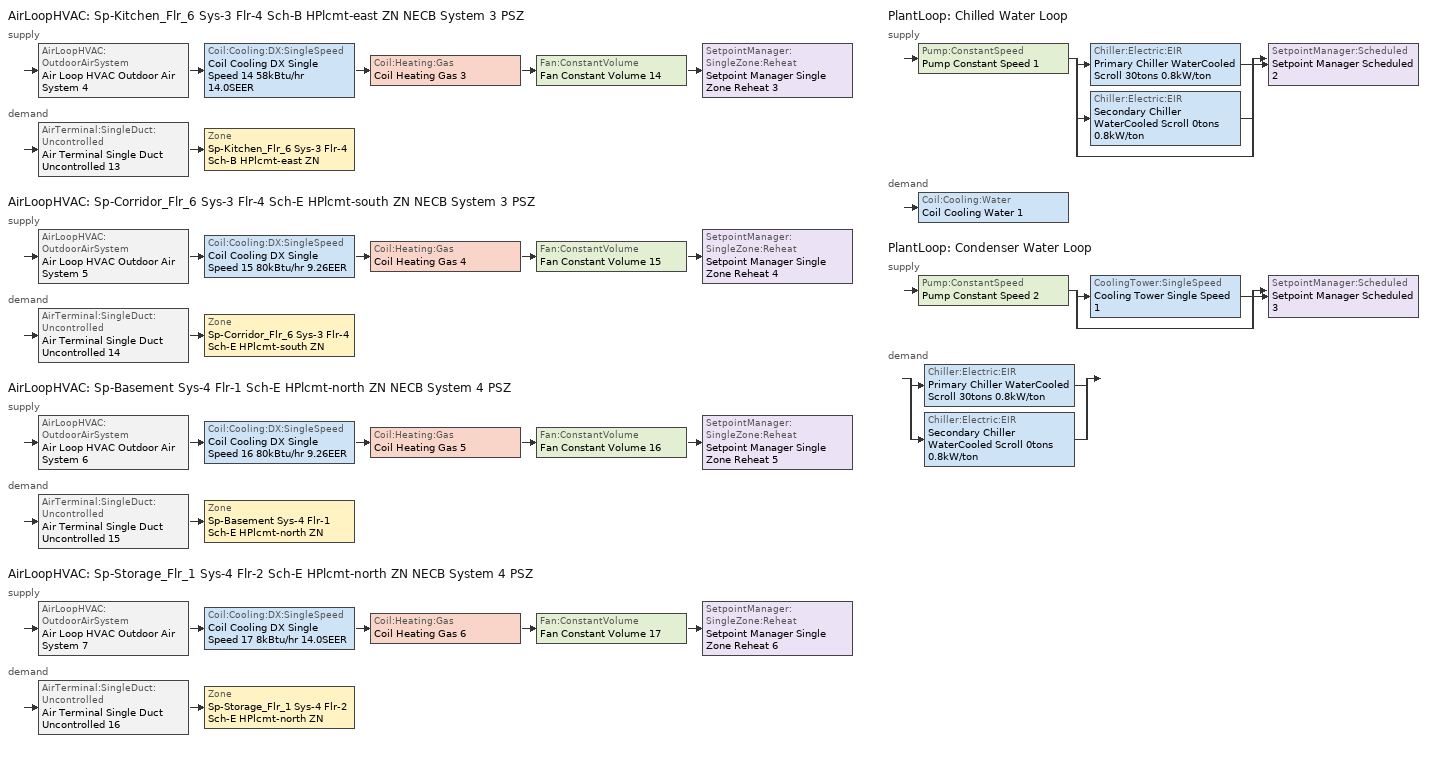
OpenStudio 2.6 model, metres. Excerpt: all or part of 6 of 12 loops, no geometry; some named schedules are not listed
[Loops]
AirLoopHVAC 'Sp-Kitchen_Flr_6 Sys-3 Flr-4 Sch-B HPlcmt-east ZN NECB System 3 PSZ'
 supply: AirLoopHVAC:OutdoorAirSystem 'Air Loop HVAC Outdoor Air System 4' > Coil:Cooling:DX:SingleSpeed 'Coil Cooling DX Single Speed 14 58kBtu/hr 14.0SEER' > Coil:Heating:Gas 'Coil Heating Gas 3' > Fan:ConstantVolume 'Fan Constant Volume 14' > SetpointManager:SingleZone:Reheat 'Setpoint Manager Single Zone Reheat 3'
 demand: AirTerminal:SingleDuct:Uncontrolled 'Air Terminal Single Duct Uncontrolled 13' > Zone 'Sp-Kitchen_Flr_6 Sys-3 Flr-4 Sch-B HPlcmt-east ZN'
AirLoopHVAC 'Sp-Corridor_Flr_6 Sys-3 Flr-4 Sch-E HPlcmt-south ZN NECB System 3 PSZ'
 supply: AirLoopHVAC:OutdoorAirSystem 'Air Loop HVAC Outdoor Air System 5' > Coil:Cooling:DX:SingleSpeed 'Coil Cooling DX Single Speed 15 80kBtu/hr 9.26EER' > Coil:Heating:Gas 'Coil Heating Gas 4' > Fan:ConstantVolume 'Fan Constant Volume 15' > SetpointManager:SingleZone:Reheat 'Setpoint Manager Single Zone Reheat 4'
 demand: AirTerminal:SingleDuct:Uncontrolled 'Air Terminal Single Duct Uncontrolled 14' > Zone 'Sp-Corridor_Flr_6 Sys-3 Flr-4 Sch-E HPlcmt-south ZN'
AirLoopHVAC 'Sp-Basement Sys-4 Flr-1 Sch-E HPlcmt-north ZN NECB System 4 PSZ'
 supply: AirLoopHVAC:OutdoorAirSystem 'Air Loop HVAC Outdoor Air System 6' > Coil:Cooling:DX:SingleSpeed 'Coil Cooling DX Single Speed 16 80kBtu/hr 9.26EER' > Coil:Heating:Gas 'Coil Heating Gas 5' > Fan:ConstantVolume 'Fan Constant Volume 16' > SetpointManager:SingleZone:Reheat 'Setpoint Manager Single Zone Reheat 5'
 demand: AirTerminal:SingleDuct:Uncontrolled 'Air Terminal Single Duct Uncontrolled 15' > Zone 'Sp-Basement Sys-4 Flr-1 Sch-E HPlcmt-north ZN'
AirLoopHVAC 'Sp-Storage_Flr_1 Sys-4 Flr-2 Sch-E HPlcmt-north ZN NECB System 4 PSZ'
 supply: AirLoopHVAC:OutdoorAirSystem 'Air Loop HVAC Outdoor Air System 7' > Coil:Cooling:DX:SingleSpeed 'Coil Cooling DX Single Speed 17 8kBtu/hr 14.0SEER' > Coil:Heating:Gas 'Coil Heating Gas 6' > Fan:ConstantVolume 'Fan Constant Volume 17' > SetpointManager:SingleZone:Reheat 'Setpoint Manager Single Zone Reheat 6'
 demand: AirTerminal:SingleDuct:Uncontrolled 'Air Terminal Single Duct Uncontrolled 16' > Zone 'Sp-Storage_Flr_1 Sys-4 Flr-2 Sch-E HPlcmt-north ZN'
PlantLoop 'Chilled Water Loop'
 supply: Pump:ConstantSpeed 'Pump Constant Speed 1' > split
  | Chiller:Electric:EIR 'Primary Chiller WaterCooled Scroll 30tons 0.8kW/ton'
  | Chiller:Electric:EIR 'Secondary Chiller WaterCooled Scroll 0tons 0.8kW/ton'
  | bypass
  join > SetpointManager:Scheduled 'Setpoint Manager Scheduled 2'
 demand: Coil:Cooling:Water 'Coil Cooling Water 1'
PlantLoop 'Condenser Water Loop'
 supply: Pump:ConstantSpeed 'Pump Constant Speed 2' > split
  | CoolingTower:SingleSpeed 'Cooling Tower Single Speed 1'
  | bypass
  join > SetpointManager:Scheduled 'Setpoint Manager Scheduled 3'
 demand: split
  | Chiller:Electric:EIR 'Primary Chiller WaterCooled Scroll 30tons 0.8kW/ton'
  | Chiller:Electric:EIR 'Secondary Chiller WaterCooled Scroll 0tons 0.8kW/ton'
[Sizing:Zone] Zone Cooling Design Supply Air Temperature Input Method=SupplyAirTemperature; Zone Cooling Design Supply Air Temperature {C}=13; Zone Cooling Design Supply Air Temperature Difference {deltaC}=11.11; Zone Heating Design Supply Air Temperature Input Method=SupplyAirTemperature; Zone Heating Design Supply Air Temperature {C}=43; Zone Heating Design Supply Air Temperature Difference {deltaC}=11.11; Zone Cooling Design Supply Air Humidity Ratio {kg-H2O/kg-air}=0.0085; Zone Heating Design Supply Air Humidity Ratio {kg-H2O/kg-air}=0.008; Zone Heating Sizing Factor=1.3; Zone Cooling Sizing Factor=1.1; Cooling Design Air Flow Method=DesignDay; Heating Design Air Flow Method=DesignDay; Account for Dedicated Outdoor Air System=No; Dedicated Outdoor Air System Control Strategy=NeutralSupplyAir; Dedicated Outdoor Air Low Setpoint Temperature for Design {C}=autosize; Dedicated Outdoor Air High Setpoint Temperature for Design {C}=autosize
Sp-Kitchen_Flr_6 Sys-3 Flr-4 Sch-B HPlcmt-east ZN; Sp-Corridor_Flr_6 Sys-3 Flr-4 Sch-E HPlcmt-south ZN; Sp-Basement Sys-4 Flr-1 Sch-E HPlcmt-north ZN; Sp-Storage_Flr_1 Sys-4 Flr-2 Sch-E HPlcmt-north ZN
[Zone equipment]
Sp-Kitchen_Flr_6 Sys-3 Flr-4 Sch-B HPlcmt-east ZN: Air Terminal Single Duct Uncontrolled 13, Zone HVAC Baseboard Convective Water 13
Sp-Corridor_Flr_6 Sys-3 Flr-4 Sch-E HPlcmt-south ZN: Air Terminal Single Duct Uncontrolled 14, Zone HVAC Baseboard Convective Water 14
Sp-Basement Sys-4 Flr-1 Sch-E HPlcmt-north ZN: Air Terminal Single Duct Uncontrolled 15, Zone HVAC Baseboard Convective Water 15
Sp-Storage_Flr_1 Sys-4 Flr-2 Sch-E HPlcmt-north ZN: Air Terminal Single Duct Uncontrolled 16, Zone HVAC Baseboard Convective Water 16
[PlantLoop] Glycol Concentration=0; Plant Loop Volume {m3}=Autocalculate; Load Distribution Scheme=Optimal
Chilled Water Loop; Condenser Water Loop
[Sizing:Plant] Loop Design Temperature Difference {deltaC}=6; Sizing Option=NonCoincident; Zone Timesteps in Averaging Window=1; Coincident Sizing Factor Mode=None
Name | Loop Type | Design Loop Exit Temperature {C}
Chilled Water Loop | Cooling | 7
Condenser Water Loop | Condenser | 29
[AirLoopHVAC] Design Supply Air Flow Rate {m3/s}=AutoSize
Name | Availability Schedule
Sp-Kitchen_Flr_6 Sys-3 Flr-4 Sch-B HPlcmt-east ZN NECB System 3 PSZ | Sp-Kitchen_Flr_6 Sys-3 Flr-4 Sch-B HPlcmt-east ZN NECB System 3 PSZ Occ Sch
Sp-Corridor_Flr_6 Sys-3 Flr-4 Sch-E HPlcmt-south ZN NECB System 3 PSZ | Sp-Corridor_Flr_6 Sys-3 Flr-4 Sch-E HPlcmt-south ZN NECB System 3 PSZ Occ Sch
Sp-Basement Sys-4 Flr-1 Sch-E HPlcmt-north ZN NECB System 4 PSZ | Sp-Basement Sys-4 Flr-1 Sch-E HPlcmt-north ZN NECB System 4 PSZ Occ Sch
Sp-Storage_Flr_1 Sys-4 Flr-2 Sch-E HPlcmt-north ZN NECB System 4 PSZ | Always On Discrete
[Sizing:System] Type of Load to Size On=Sensible; Design Outdoor Air Flow Rate {m3/s}=Autosize; Minimum System Air Flow Ratio=1; Preheat Design Temperature {C}=7; Preheat Design Humidity Ratio {kg-H2O/kg-Air}=0.008; Precool Design Temperature {C}=13; Precool Design Humidity Ratio {kg-H2O/kg-Air}=0.008; Central Cooling Design Supply Air Temperature {C}=13; Central Heating Design Supply Air Temperature {C}=43; Sizing Option=NonCoincident; 100% Outdoor Air in Cooling=No; 100% Outdoor Air in Heating=No; Central Cooling Design Supply Air Humidity Ratio {kg-H2O/kg-Air}=0.0085; Central Heating Design Supply Air Humidity Ratio {kg-H2O/kg-Air}=0.008; Cooling Design Air Flow Method=DesignDay; Cooling Design Air Flow Rate {m3/s}=0; Heating Design Air Flow Method=DesignDay; Heating Design Air Flow Rate {m3/s}=0; System Outdoor Air Method=ZoneSum; Zone Maximum Outdoor Air Fraction=1; Cooling Supply Air Flow Rate Per Floor Area {m3/s-m2}=0.00996765; Cooling Fraction of Autosized Cooling Supply Air Flow Rate=1; Cooling Supply Air Flow Rate Per Unit Cooling Capacity {m3/s-W}=3.94755e-05; Heating Supply Air Flow Rate Per Floor Area {m3/s-m2}=0.00996765; Heating Fraction of Autosized Heating Supply Air Flow Rate=1; Heating Fraction of Autosized Cooling Supply Air Flow Rate=1; Heating Supply Air Flow Rate Per Unit Heating Capacity {m3/s-W}=3.15882e-05; Cooling Design Capacity Method=CoolingDesignCapacity; Cooling Design Capacity {W}=autosize; Cooling Design Capacity Per Floor Area {W/m2}=234.7; Fraction of Autosized Cooling Design Capacity=1; Heating Design Capacity Method=HeatingDesignCapacity; Heating Design Capacity {W}=autosize; Heating Design Capacity Per Floor Area {W/m2}=157; Fraction of Autosized Heating Design Capacity=1; Central Cooling Capacity Control Method=OnOff
Sp-Kitchen_Flr_6 Sys-3 Flr-4 Sch-B HPlcmt-east ZN NECB System 3 PSZ; Sp-Corridor_Flr_6 Sys-3 Flr-4 Sch-E HPlcmt-south ZN NECB System 3 PSZ; Sp-Basement Sys-4 Flr-1 Sch-E HPlcmt-north ZN NECB System 4 PSZ; Sp-Storage_Flr_1 Sys-4 Flr-2 Sch-E HPlcmt-north ZN NECB System 4 PSZ
[Fan:ConstantVolume] Availability Schedule=Always On Discrete; Fan Efficiency=0.39975; Pressure Rise {Pa}=640; Maximum Flow Rate {m3/s}=AutoSize; Motor Efficiency=0.615
Fan Constant Volume 14; Fan Constant Volume 15; Fan Constant Volume 16; Fan Constant Volume 17
[Coil:Cooling:DX:SingleSpeed] Availability Schedule=Always On Discrete; Rated Total Cooling Capacity {W}=autosize; Rated Sensible Heat Ratio=autosize; Rated Air Flow Rate {m3/s}=autosize; Rated Evaporator Fan Power Per Volume Flow Rate {W/(m3/s)}=773.3; Total Cooling Capacity Function of Temperature Curve=DXCOOL-NECB2011-REF-CAPFT; Total Cooling Capacity Function of Flow Fraction Curve=DXCOOL-NECB2011-REF-CAPFFLOW; Energy Input Ratio Function of Temperature Curve=DXCOOL-NECB2011-REF-COOLEIRFT; Energy Input Ratio Function of Flow Fraction Curve=DXCOOL-NECB2011-REF-COOLEIRFFLOW; Part Load Fraction Correlation Curve=DXCOOL-NECB2011-REF-COOLPLFFPLR; Condenser Type=AirCooled; Evaporative Condenser Effectiveness=0; Evaporative Condenser Air Flow Rate {m3/s}=Autosize; Evaporative Condenser Pump Rated Power Consumption {W}=Autosize; Crankcase Heater Capacity {W}=0; Maximum Outdoor Dry-Bulb Temperature for Crankcase Heater Operation {C}=0; Basin Heater Capacity {W/K}=0; Basin Heater Setpoint Temperature {C}=10
Name | Rated COP {W/W}
Coil Cooling DX Single Speed 14 58kBtu/hr 14.0SEER; Coil Cooling DX Single Speed 17 8kBtu/hr 14.0SEER | 3.8248
Coil Cooling DX Single Speed 15 80kBtu/hr 9.26EER | 3.18786
Coil Cooling DX Single Speed 16 80kBtu/hr 9.26EER | 3.18774
[Controller:OutdoorAir] Minimum Outdoor Air Flow Rate {m3/s}=autosize; Maximum Outdoor Air Flow Rate {m3/s}=Autosize; Economizer Control Action Type=ModulateFlow; Lockout Type=NoLockout; Minimum Limit Type=FixedMinimum; High Humidity Control=No; Heat Recovery Bypass Control Type=BypassWhenOAFlowGreaterThanMinimum
Name | Economizer Control Type | Economizer Maximum Limit Dry-Bulb Temperature {C} | Economizer Maximum Limit Enthalpy {J/kg} | Economizer Minimum Limit Dry-Bulb Temperature {C} | Minimum Outdoor Air Schedule | Controller Mechanical Ventilation
Controller Outdoor Air 4 | NoEconomizer | 28 | 64000 | -100 | Sp-Kitchen_Flr_6 Sys-3 Flr-4 Sch-B HPlcmt-east ZN NECB System 3 PSZ Occ Sch | Controller Mechanical Ventilation 4
Controller Outdoor Air 5 | DifferentialEnthalpy |  |  |  | Sp-Corridor_Flr_6 Sys-3 Flr-4 Sch-E HPlcmt-south ZN NECB System 3 PSZ Occ Sch | Controller Mechanical Ventilation 5
Controller Outdoor Air 6 | DifferentialEnthalpy |  |  |  | Sp-Basement Sys-4 Flr-1 Sch-E HPlcmt-north ZN NECB System 4 PSZ Occ Sch | Controller Mechanical Ventilation 6
Controller Outdoor Air 7 | NoEconomizer | 28 | 64000 | -100 | Always On Discrete | Controller Mechanical Ventilation 7
[Controller:MechanicalVentilation] Availability Schedule=Always On Discrete; System Outdoor Air Method=ZoneSum
Controller Mechanical Ventilation 4; Controller Mechanical Ventilation 5; Controller Mechanical Ventilation 6; Controller Mechanical Ventilation 7
[AirLoopHVAC:OutdoorAirSystem]
Name | Controller
Air Loop HVAC Outdoor Air System 4 | Controller Outdoor Air 4
Air Loop HVAC Outdoor Air System 5 | Controller Outdoor Air 5
Air Loop HVAC Outdoor Air System 6 | Controller Outdoor Air 6
Air Loop HVAC Outdoor Air System 7 | Controller Outdoor Air 7
[Controller:WaterCoil]
Controller Water Coil 3: Water Coil=Coil Cooling Water 1; Action=Reverse; Minimum Actuated Flow {m3/s}=0
[SetpointManager:Scheduled] Control Variable=Temperature
Name | Schedule
Setpoint Manager Scheduled 2 | CHW Temp
Setpoint Manager Scheduled 3 | CW Temp
[AirTerminal:SingleDuct:Uncontrolled] Availability Schedule=Always On Discrete; Maximum Air Flow Rate {m3/s}=AutoSize
Air Terminal Single Duct Uncontrolled 13; Air Terminal Single Duct Uncontrolled 14; Air Terminal Single Duct Uncontrolled 15; Air Terminal Single Duct Uncontrolled 16
[Coil:Heating:Gas] Availability Schedule=Always On Discrete; Nominal Capacity {W}=AutoSize; Parasitic Electric Load {W}=0; Part Load Fraction Correlation Curve=FURNACE-EFFPLR-NECB2011; Parasitic Gas Load {W}=0
Name | Gas Burner Efficiency
Coil Heating Gas 3; Coil Heating Gas 4; Coil Heating Gas 6 | 0.924
Coil Heating Gas 5 | 0.81
[SetpointManager:SingleZone:Reheat] Minimum Supply Air Temperature {C}=13; Maximum Supply Air Temperature {C}=43
Name | Control Zone
Setpoint Manager Single Zone Reheat 3 | Sp-Kitchen_Flr_6 Sys-3 Flr-4 Sch-B HPlcmt-east ZN
Setpoint Manager Single Zone Reheat 4 | Sp-Corridor_Flr_6 Sys-3 Flr-4 Sch-E HPlcmt-south ZN
Setpoint Manager Single Zone Reheat 5 | Sp-Basement Sys-4 Flr-1 Sch-E HPlcmt-north ZN
Setpoint Manager Single Zone Reheat 6 | Sp-Storage_Flr_1 Sys-4 Flr-2 Sch-E HPlcmt-north ZN
[Pump:ConstantSpeed] Rated Flow Rate {m3/s}=autosize; Rated Pump Head {Pa}=179352; Rated Power Consumption {W}=autosize; Fraction of Motor Inefficiencies to Fluid Stream=0; Pump Control Type=Intermittent; Design Power Sizing Method=PowerPerFlowPerPressure; Design Electric Power per Unit Flow Rate {W/(m3/s)}=348701.1
Name | Motor Efficiency | Design Shaft Power per Unit Flow Rate per Unit Head {W-s/m3-Pa}
Pump Constant Speed 1 | 0.865 | 1.69342
Pump Constant Speed 2 | 0.895 | 1.50185
[Chiller:Electric:EIR] Reference COP {W/W}=4.5032; Cooling Capacity Function of Temperature Curve=WaterCooled_Scroll_CAPFT_NECB2011; Electric Input to Cooling Output Ratio Function of Temperature Curve=WaterCooled_Scroll_EIRFT_NECB2011; Electric Input to Cooling Output Ratio Function of Part Load Ratio Curve=WaterCooled_Scroll_EIRFPLR_NECB2011; Minimum Part Load Ratio=0.25; Minimum Unloading Ratio=0.25; Condenser Type=WaterCooled; Chiller Flow Mode=LeavingSetpointModulated; Design Heat Recovery Water Flow Rate {m3/s}=0; Sizing Factor=1; Basin Heater Capacity {W/K}=0; Basin Heater Setpoint Temperature {C}=10
Name | Reference Capacity {W}
Primary Chiller WaterCooled Scroll 30tons 0.8kW/ton | 104817
Secondary Chiller WaterCooled Scroll 0tons 0.8kW/ton | 0.001
[CoolingTower:SingleSpeed]
Cooling Tower Single Speed 1: Design Water Flow Rate {m3/s}=autosize; Design Air Flow Rate {m3/s}=autosize; Fan Power at Design Air Flow Rate {W}=1665.21; U-Factor Times Area Value at Design Air Flow Rate {W/K}=autosize; Air Flow Rate in Free Convection Regime {m3/s}=autosize; U-Factor Times Area Value at Free Convection Air Flow Rate {W/K}=autosize; Performance Input Method=UFactorTimesAreaAndDesignWaterFlowRate; Free Convection Capacity {W}=0; Basin Heater Capacity {W/K}=0; Evaporation Loss Mode=LossFactor; Evaporation Loss Factor {percent/K}=0.2; Drift Loss Percent {percent}=0.008; Blowdown Calculation Mode=ConcentrationRatio; Blowdown Concentration Ratio=3; Capacity Control=FanCycling; Number of Cells=1; Cell Control=MinimalCell; Cell Minimum  Water Flow Rate Fraction=0.33; Cell Maximum Water Flow Rate Fraction=2.5; Sizing Factor=1; Free Convection Air Flow Rate Sizing Factor=0.1; Free Convection U-Factor Times Area Value Sizing Factor=0.1; Heat Rejection Capacity and Nominal Capacity Sizing Ratio=1.25; Free Convection Nominal Capacity Sizing Factor=0.1; Design Inlet Air Dry-Bulb Temperature {C}=35; Design Inlet Air Wet-Bulb Temperature {C}=24; Design Approach Temperature {deltaC}=5; Design Range Temperature {deltaC}=6
[Coil:Cooling:Water]
Coil Cooling Water 1: Availability Schedule=Always On Discrete
[Schedule:Ruleset]
Name | Default Day Schedule | Summer Design Day Schedule | Winter Design Day Schedule
CHW Temp | Schedule Day 4
CW Temp | Schedule Day 5
Sp-Basement Sys-4 Flr-1 Sch-E HPlcmt-north ZN NECB System 4 PSZ Occ Sch | Sp-Basement Sys-4 Flr-1 Sch-E HPlcmt-north ZN NECB System 4 PSZ Occ Sch Default | Sp-Basement Sys-4 Flr-1 Sch-E HPlcmt-north ZN NECB System 4 PSZ Occ Sch Summer Design Day | Sp-Basement Sys-4 Flr-1 Sch-E HPlcmt-north ZN NECB System 4 PSZ Occ Sch Winter Design Day
Sp-Corridor_Flr_6 Sys-3 Flr-4 Sch-E HPlcmt-south ZN NECB System 3 PSZ Occ Sch | Sp-Corridor_Flr_6 Sys-3 Flr-4 Sch-E HPlcmt-south ZN NECB System 3 PSZ Occ Sch Default | Sp-Corridor_Flr_6 Sys-3 Flr-4 Sch-E HPlcmt-south ZN NECB System 3 PSZ Occ Sch Summer Design Day | Sp-Corridor_Flr_6 Sys-3 Flr-4 Sch-E HPlcmt-south ZN NECB System 3 PSZ Occ Sch Winter Design Day
Sp-Kitchen_Flr_6 Sys-3 Flr-4 Sch-B HPlcmt-east ZN NECB System 3 PSZ Occ Sch | Sp-Kitchen_Flr_6 Sys-3 Flr-4 Sch-B HPlcmt-east ZN NECB System 3 PSZ Occ Sch Default | Sp-Kitchen_Flr_6 Sys-3 Flr-4 Sch-B HPlcmt-east ZN NECB System 3 PSZ Occ Sch Summer Design Day | Sp-Kitchen_Flr_6 Sys-3 Flr-4 Sch-B HPlcmt-east ZN NECB System 3 PSZ Occ Sch Winter Design Day
[Schedule:Day]
Sp-Corridor_Flr_6 Sys-3 Flr-4 Sch-E HPlcmt-south ZN NECB System 3 PSZ Occ Sch Default; Sp-Corridor_Flr_6 Sys-3 Flr-4 Sch-E HPlcmt-south ZN NECB System 3 PSZ Occ Sch Winter Design Day; Sp-Corridor_Flr_6 Sys-3 Flr-4 Sch-E HPlcmt-south ZN NECB System 3 PSZ Occ Sch Summer Design Day; Sp-Kitchen_Flr_6 Sys-3 Flr-4 Sch-B HPlcmt-east ZN NECB System 3 PSZ Occ Sch Default; Sp-Kitchen_Flr_6 Sys-3 Flr-4 Sch-B HPlcmt-east ZN NECB System 3 PSZ Occ Sch Winter Design Day; Sp-Kitchen_Flr_6 Sys-3 Flr-4 Sch-B HPlcmt-east ZN NECB System 3 PSZ Occ Sch Summer Design Day: 24, 0, 1
[Schedule:Rule] Date Specification Type=DateRange; Start Month=1; Start Day=1; End Month=12
Name | Schedule Ruleset | Rule Order | Day Schedule | Apply Monday | End Day | Apply Tuesday | Apply Wednesday | Apply Thursday | Apply Friday | Apply Saturday | Apply Sunday
Sp-Corridor_Flr_6 Sys-3 Flr-4 Sch-E HPlcmt-south ZN NECB System 3 PSZ Occ Sch Monday Rule | Sp-Corridor_Flr_6 Sys-3 Flr-4 Sch-E HPlcmt-south ZN NECB System 3 PSZ Occ Sch | 6 | Sp-Corridor_Flr_6 Sys-3 Flr-4 Sch-E HPlcmt-south ZN NECB System 3 PSZ Occ Sch Monday | Yes | 25
Sp-Corridor_Flr_6 Sys-3 Flr-4 Sch-E HPlcmt-south ZN NECB System 3 PSZ Occ Sch Tuesday Rule | Sp-Corridor_Flr_6 Sys-3 Flr-4 Sch-E HPlcmt-south ZN NECB System 3 PSZ Occ Sch | 5 | Sp-Corridor_Flr_6 Sys-3 Flr-4 Sch-E HPlcmt-south ZN NECB System 3 PSZ Occ Sch Tuesday |  | 26 | Yes
Sp-Corridor_Flr_6 Sys-3 Flr-4 Sch-E HPlcmt-south ZN NECB System 3 PSZ Occ Sch Wednesday Rule | Sp-Corridor_Flr_6 Sys-3 Flr-4 Sch-E HPlcmt-south ZN NECB System 3 PSZ Occ Sch | 4 | Sp-Corridor_Flr_6 Sys-3 Flr-4 Sch-E HPlcmt-south ZN NECB System 3 PSZ Occ Sch Wednesday |  | 27 |  | Yes
Sp-Corridor_Flr_6 Sys-3 Flr-4 Sch-E HPlcmt-south ZN NECB System 3 PSZ Occ Sch Thursday Rule | Sp-Corridor_Flr_6 Sys-3 Flr-4 Sch-E HPlcmt-south ZN NECB System 3 PSZ Occ Sch | 3 | Sp-Corridor_Flr_6 Sys-3 Flr-4 Sch-E HPlcmt-south ZN NECB System 3 PSZ Occ Sch Thursday |  | 28 |  |  | Yes
Sp-Corridor_Flr_6 Sys-3 Flr-4 Sch-E HPlcmt-south ZN NECB System 3 PSZ Occ Sch Friday Rule | Sp-Corridor_Flr_6 Sys-3 Flr-4 Sch-E HPlcmt-south ZN NECB System 3 PSZ Occ Sch | 2 | Sp-Corridor_Flr_6 Sys-3 Flr-4 Sch-E HPlcmt-south ZN NECB System 3 PSZ Occ Sch Friday |  | 29 |  |  |  | Yes
Sp-Kitchen_Flr_6 Sys-3 Flr-4 Sch-B HPlcmt-east ZN NECB System 3 PSZ Occ Sch Monday Rule | Sp-Kitchen_Flr_6 Sys-3 Flr-4 Sch-B HPlcmt-east ZN NECB System 3 PSZ Occ Sch | 6 | Sp-Kitchen_Flr_6 Sys-3 Flr-4 Sch-B HPlcmt-east ZN NECB System 3 PSZ Occ Sch Monday | Yes | 25
Sp-Kitchen_Flr_6 Sys-3 Flr-4 Sch-B HPlcmt-east ZN NECB System 3 PSZ Occ Sch Tuesday Rule | Sp-Kitchen_Flr_6 Sys-3 Flr-4 Sch-B HPlcmt-east ZN NECB System 3 PSZ Occ Sch | 5 | Sp-Kitchen_Flr_6 Sys-3 Flr-4 Sch-B HPlcmt-east ZN NECB System 3 PSZ Occ Sch Tuesday |  | 26 | Yes
Sp-Kitchen_Flr_6 Sys-3 Flr-4 Sch-B HPlcmt-east ZN NECB System 3 PSZ Occ Sch Wednesday Rule | Sp-Kitchen_Flr_6 Sys-3 Flr-4 Sch-B HPlcmt-east ZN NECB System 3 PSZ Occ Sch | 4 | Sp-Kitchen_Flr_6 Sys-3 Flr-4 Sch-B HPlcmt-east ZN NECB System 3 PSZ Occ Sch Wednesday |  | 27 |  | Yes
Sp-Kitchen_Flr_6 Sys-3 Flr-4 Sch-B HPlcmt-east ZN NECB System 3 PSZ Occ Sch Thursday Rule | Sp-Kitchen_Flr_6 Sys-3 Flr-4 Sch-B HPlcmt-east ZN NECB System 3 PSZ Occ Sch | 3 | Sp-Kitchen_Flr_6 Sys-3 Flr-4 Sch-B HPlcmt-east ZN NECB System 3 PSZ Occ Sch Thursday |  | 28 |  |  | Yes
Sp-Kitchen_Flr_6 Sys-3 Flr-4 Sch-B HPlcmt-east ZN NECB System 3 PSZ Occ Sch Friday Rule | Sp-Kitchen_Flr_6 Sys-3 Flr-4 Sch-B HPlcmt-east ZN NECB System 3 PSZ Occ Sch | 2 | Sp-Kitchen_Flr_6 Sys-3 Flr-4 Sch-B HPlcmt-east ZN NECB System 3 PSZ Occ Sch Friday |  | 29 |  |  |  | Yes
Sp-Kitchen_Flr_6 Sys-3 Flr-4 Sch-B HPlcmt-east ZN NECB System 3 PSZ Occ Sch Saturday Rule | Sp-Kitchen_Flr_6 Sys-3 Flr-4 Sch-B HPlcmt-east ZN NECB System 3 PSZ Occ Sch | 1 | Sp-Kitchen_Flr_6 Sys-3 Flr-4 Sch-B HPlcmt-east ZN NECB System 3 PSZ Occ Sch Saturday |  | 30 |  |  |  |  | Yes
Sp-Kitchen_Flr_6 Sys-3 Flr-4 Sch-B HPlcmt-east ZN NECB System 3 PSZ Occ Sch Sunday Rule | Sp-Kitchen_Flr_6 Sys-3 Flr-4 Sch-B HPlcmt-east ZN NECB System 3 PSZ Occ Sch | 0 | Sp-Kitchen_Flr_6 Sys-3 Flr-4 Sch-B HPlcmt-east ZN NECB System 3 PSZ Occ Sch Sunday |  | 31 |  |  |  |  |  | Yes
[Schedule:Constant]
Always On Discrete: Value=1
[Curve:Biquadratic] Minimum Value of y=24
Name | Coefficient1 Constant | Coefficient2 x | Coefficient3 x**2 | Coefficient4 y | Coefficient5 y**2 | Coefficient6 x*y | Minimum Value of x | Maximum Value of x | Maximum Value of y
DXCOOL-NECB2011-REF-CAPFT | 0.867905 | 0.0142459 | 0.00055436 | -0.0075575 | 3.3e-05 | -0.0001918 | 13 | 24 | 46
DXCOOL-NECB2011-REF-COOLEIRFT | 0.116936 | 0.0284933 | -0.0004112 | 0.0214108 | 0.00016103 | -0.0006791 | 13 | 24 | 46
WaterCooled_Scroll_CAPFT_NECB2011 | 0.94418 | 0.0337102 | 9.75564e-05 | -0.00322114 | -4.91832e-05 | -0.000177584 | 5 | 10 | 35
WaterCooled_Scroll_EIRFT_NECB2011 | 0.727393 | -0.0118922 | 0.000541177 | 0.00187934 | 0.000473461 | -0.000711472 | 5 | 10 | 35
[Curve:Quadratic] Minimum Value of x=0; Maximum Value of x=1
Name | Coefficient1 Constant | Coefficient2 x | Coefficient3 x**2
DXCOOL-NECB2011-REF-CAPFFLOW; DXCOOL-NECB2011-REF-COOLEIRFFLOW | 1 | 0 | 0
WaterCooled_Scroll_EIRFPLR_NECB2011 | 0.04412 | 0.640367 | 0.319555
[Curve:Cubic] Maximum Value of x=1
Name | Coefficient1 Constant | Coefficient2 x | Coefficient3 x**2 | Coefficient4 x**3 | Minimum Value of x
DXCOOL-NECB2011-REF-COOLPLFFPLR | 0.0277 | 4.9151 | -8.184 | 4.2702 | 0.7
FURNACE-EFFPLR-NECB2011 | 0.7277 | 1.0667 | -1.5174 | 0.7282 | 0
